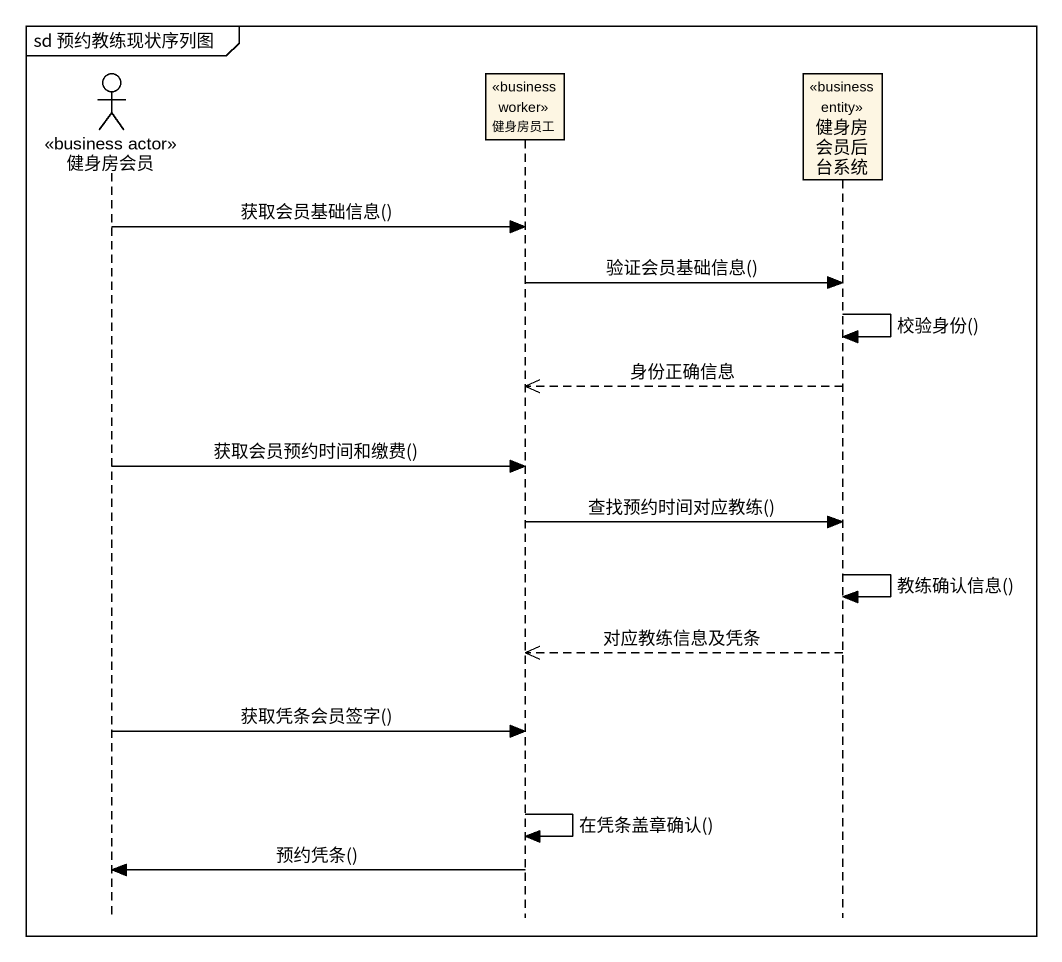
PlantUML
@startuml
mainframe sd 预约教练现状序列图
hide footbox
actor 健身房会员 <<business actor>>
participant 健身房员工 <<business worker>>
participant 健身房会员后台系统 <<business entity>>

健身房会员 -> 健身房员工 : 获取会员基础信息()
健身房员工 -> 健身房会员后台系统 : 验证会员基础信息()
健身房会员后台系统 -> 健身房会员后台系统 : 校验身份()
健身房会员后台系统 -->> 健身房员工 : 身份正确信息
健身房会员 -> 健身房员工 : 获取会员预约时间和缴费()
健身房员工 -> 健身房会员后台系统 : 查找预约时间对应教练()
健身房会员后台系统 -> 健身房会员后台系统 : 教练确认信息()
健身房会员后台系统 -->> 健身房员工 : 对应教练信息及凭条
健身房会员 -> 健身房员工 : 获取凭条会员签字()
健身房员工 -> 健身房员工 : 在凭条盖章确认()
健身房员工 -> 健身房会员 : 预约凭条()
@enduml
